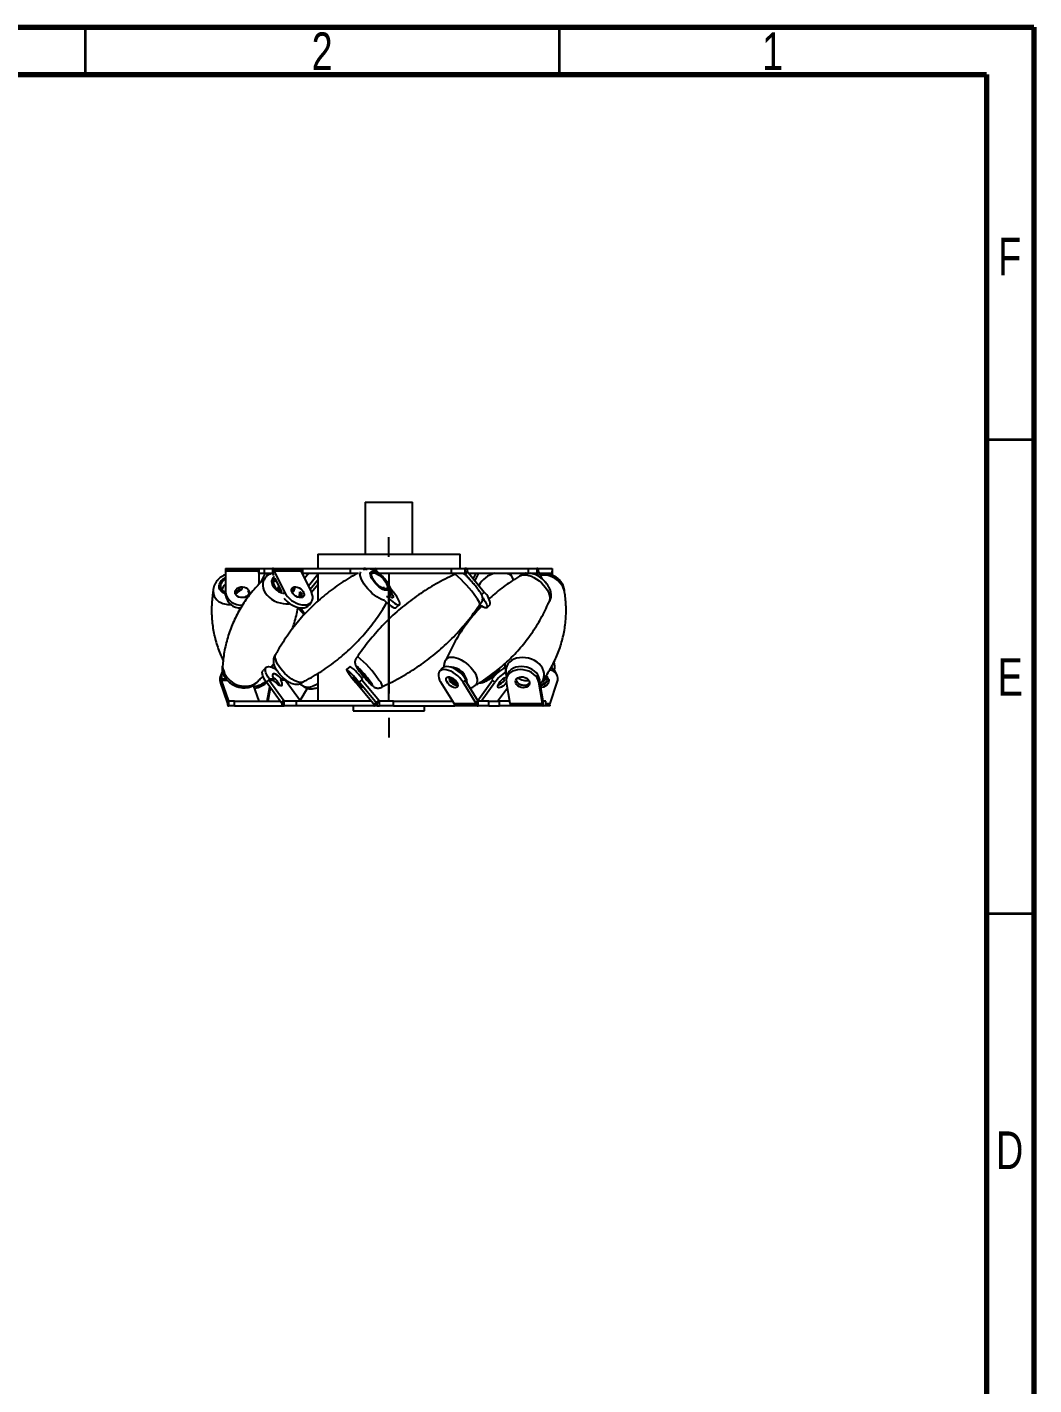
# Model space of a CAD drawing. Header units: millimetres. Extents: x 15 to 415, y 5 to 292.
# Drawn here: x 308.9 to 415, y 148.8 to 292 of the extents above; entities that cross this region are included whole.
import ezdxf

# ---------------------------------------------------------------- set-up
doc = ezdxf.new("R2010")
doc.units = ezdxf.units.MM
doc.linetypes.add('CENTERX2', pattern=[20.32, 12.7, -2.54, 2.54, -2.54])
doc.styles.add('SLDTEXTSTYLE0', font='TXT', dxfattribs={"width": 0.75})

msp = doc.modelspace()

# ---------------------------------------------------------------- linework, layer by layer
at = {"color": 7, "linetype": 'Continuous', "lineweight": 70}
for p, q in [((15, 292), (415, 292)), ((415, 292), (415, 5)), ((20, 287), (410, 287)), ((410, 287), (410, 10))]:
    msp.add_line(p, q, dxfattribs=at)
at = {"color": 7, "linetype": 'Continuous', "lineweight": 35}
for p, q in [((315, 287), (315, 292)), ((365, 287), (365, 292)), ((410, 248.5), (415, 248.5)), ((410, 198.5), (415, 198.5))]:
    msp.add_line(p, q, dxfattribs=at)
at = {"color": 7, "linetype": 'Continuous', "lineweight": 25}
for p, q in [((344.4966, 241.9017), (344.4966, 236.4017)), ((344.4966, 241.9017), (349.4966, 241.9017)), ((349.4966, 236.4017), (349.4966, 241.9017)), ((339.4966, 236.4017), (339.4966, 234.9017)), ((339.4966, 236.4017), (354.4966, 236.4017)), ((354.4966, 234.9017), (354.4966, 236.4017)), ((329.7774, 234.9017), (333.2774, 234.9017)), ((333.2774, 234.9017), (333.2778, 234.9017)), ((333.2778, 234.9017), (333.2778, 234.4017)), ((333.2778, 234.9017), (333.2815, 234.9017)), ((333.2815, 234.9017), (333.2815, 234.4017)), ((333.2815, 234.9017), (333.8431, 234.9017)), ((333.8431, 234.9017), (333.8431, 234.4017)), ((333.8431, 234.9017), (334.7217, 234.9017)), ((334.7217, 234.9017), (334.7217, 234.4017)), ((334.8096, 234.9017), (334.7217, 234.9017)), ((334.8096, 234.9017), (337.6463, 234.9017)), ((337.6463, 234.9017), (337.8955, 234.9017)), ((337.8955, 234.9017), (337.8955, 234.4017)), ((337.8955, 234.9017), (342.9288, 234.9017)), ((342.9288, 234.9017), (342.9288, 234.4017)), ((342.9288, 234.9017), (344.3543, 234.9017)), ((344.3543, 234.9017), (344.3543, 234.7196)), ((344.4968, 234.9017), (344.3543, 234.9017)), ((344.4968, 234.9017), (345.5867, 234.9017)), ((345.5867, 234.9017), (353.5684, 234.9017)), ((353.5684, 234.9017), (353.5684, 234.4017)), ((353.5684, 234.9017), (354.9961, 234.9017)), ((354.9961, 234.9017), (354.9961, 234.4017)), ((355.1389, 234.9017), (354.9961, 234.9017)), ((355.1389, 234.9017), (361.6977, 234.9017)), ((361.6977, 234.9017), (361.6977, 234.4017)), ((361.6977, 234.9017), (362.5824, 234.9017)), ((362.5824, 234.9017), (362.5824, 234.4017)), ((362.6708, 234.9017), (362.5824, 234.9017)), ((362.6708, 234.9017), (364.2117, 234.9017)), ((364.2117, 234.9017), (364.2117, 234.4017)), ((364.2117, 234.9017), (364.2154, 234.9017)), ((364.2154, 234.9017), (364.2154, 234.4017)), ((364.2158, 234.9017), (364.2154, 234.9017)), ((329.7771, 234.6385), (329.7724, 232.4024)), ((333.2771, 234.6385), (329.7771, 234.6385)), ((333.2772, 234.8017), (329.7772, 234.8017)), ((329.7772, 234.8017), (329.7772, 234.6385)), ((333.2771, 234.6385), (333.2741, 233.2309)), ((333.2778, 234.4017), (333.2753, 233.2321)), ((333.2778, 234.4017), (333.2771, 234.6385)), ((333.2772, 234.4017), (333.2772, 234.8017)), ((333.2772, 234.4017), (333.2778, 234.4017)), ((333.2778, 234.4017), (333.2815, 234.4017)), ((333.2815, 234.4017), (333.8431, 234.4017)), ((333.9537, 234.4017), (333.4742, 233.4328)), ((333.8431, 234.4017), (334.7217, 234.4017)), ((334.2373, 234.4017), (334.0429, 234.009)), ((334.7217, 234.4017), (334.887, 234.6385)), ((334.8682, 234.4017), (334.7217, 234.4017)), ((334.7217, 234.4017), (334.8377, 234.1657)), ((337.7049, 234.8017), (334.8682, 234.8017)), ((334.8682, 234.8017), (334.8682, 234.4017)), ((337.7237, 234.6385), (334.887, 234.6385)), ((334.887, 234.6385), (335.9861, 232.4024)), ((334.9785, 233.8794), (335.6763, 232.4595)), ((337.7049, 234.6385), (337.7049, 234.8017)), ((337.7237, 234.6385), (338.8227, 232.4024)), ((337.84, 234.4017), (337.8955, 234.4017)), ((337.8955, 234.4017), (342.9288, 234.4017)), ((338.5395, 234.4017), (338.1065, 233.8596)), ((339.4966, 234.2563), (338.5154, 233.0277)), ((339.4966, 233.6833), (338.6897, 232.673)), ((339.4966, 234.4017), (339.4966, 231.4551)), ((342.9288, 234.4017), (343.7809, 234.4017)), ((344.5918, 234.8017), (344.5918, 234.7301)), ((345.4106, 233.65), (345.6343, 233.3694)), ((345.7122, 234.6385), (345.5597, 234.6385)), ((345.6817, 234.6385), (345.6817, 234.8017)), ((345.7122, 234.6385), (345.8618, 234.4508)), ((345.9336, 234.4017), (353.5684, 234.4017)), ((353.5684, 234.4017), (354.9961, 234.4017)), ((353.9228, 234.4017), (353.9996, 234.3056)), ((354.9961, 234.4017), (355.2646, 234.6385)), ((355.234, 234.4017), (354.9961, 234.4017)), ((354.9961, 234.4017), (355.46, 233.8208)), ((355.234, 234.8017), (355.234, 234.4017)), ((355.234, 234.6385), (355.2646, 234.6385)), ((355.2646, 234.6385), (357.0505, 232.4024)), ((355.4537, 234.4017), (361.6977, 234.4017)), ((356.1532, 234.4017), (355.8867, 233.8596)), ((356.4348, 234.4017), (356.061, 233.6413)), ((359.7559, 234.4017), (360.1184, 233.6694)), ((361.6977, 234.4017), (362.5824, 234.4017)), ((362.5824, 234.4017), (362.7488, 234.6385)), ((362.7298, 234.4017), (362.5824, 234.4017)), ((362.5824, 234.4017), (362.7373, 234.0886)), ((362.7298, 234.8017), (362.7298, 234.4017)), ((362.7298, 234.6385), (362.7488, 234.6385)), ((362.7488, 234.6385), (363.1743, 233.7787)), ((362.8659, 234.4017), (364.2117, 234.4017)), ((364.2117, 234.4017), (364.2154, 234.4017)), ((364.2154, 234.4017), (364.2161, 234.6385)), ((364.2161, 234.4017), (364.2154, 234.4017)), ((364.2154, 234.4017), (364.2159, 234.1829)), ((364.2161, 234.8017), (364.2161, 234.4017)), ((364.2161, 234.6385), (364.2161, 234.6385)), ((364.2161, 234.6385), (364.2171, 234.1824)), ((329.7724, 232.4024), (329.7731, 232.1657)), ((329.7734, 232.081), (329.7731, 232.1657)), ((335.6501, 232.4694), (335.6734, 232.4656)), ((336.7371, 232.6922), (336.8443, 232.7293)), ((337.5473, 231.8505), (337.5683, 232.0755)), ((337.6883, 232.3902), (337.665, 232.3682)), ((337.7879, 232.081), (337.847, 232.1657)), ((347.1511, 232.8339), (347.4952, 232.4024)), ((356.7374, 232.2214), (356.782, 232.1657)), ((356.782, 232.1657), (356.7582, 232.1657)), ((356.7698, 232.155), (356.782, 232.1657)), ((357.0505, 232.4024), (356.782, 232.1657)), ((338.615, 231.0793), (338.8393, 231.4007)), ((347.7446, 230.7692), (348.1086, 231.0906)), ((356.5008, 230.9768), (356.5525, 230.6962)), ((357.3066, 230.7683), (357.6711, 231.0897)), ((355.9354, 230.0018), (355.8582, 230.0866)), ((354.4966, 228.0623), (354.4966, 228.4286)), ((334.5743, 224.5125), (334.8552, 224.8682)), ((364.4393, 224.905), (364.4245, 225.0841)), ((329.4186, 223.9892), (329.2619, 223.6678)), ((334.0628, 224.4801), (333.7306, 224.1587)), ((334.7096, 224.4483), (334.7416, 224.7243)), ((334.8137, 224.8156), (334.8895, 224.7494)), ((339.4966, 223.8207), (339.4966, 220.9017)), ((342.9144, 224.5598), (342.5335, 224.2384)), ((352.6233, 224.3812), (352.3393, 224.0598)), ((354.3138, 224.1109), (354.3083, 224.1451)), ((354.3304, 224.06), (354.3138, 224.1109)), ((359.4764, 223.6386), (359.3977, 223.3173)), ((364.7313, 223.6678), (364.5746, 223.9892)), ((329.2381, 222.901), (329.3535, 223.1378)), ((330.0055, 220.665), (329.2381, 222.901)), ((329.3948, 223.2224), (329.3535, 223.1378)), ((330.1209, 220.9017), (329.3535, 223.1378)), ((329.3535, 223.1378), (329.924, 223.1378)), ((329.8548, 223.2224), (329.3948, 223.2224)), ((333.3148, 220.9017), (332.7338, 222.5946)), ((334.0762, 222.901), (334.3209, 223.1378)), ((335.7034, 220.665), (334.0762, 222.901)), ((334.1649, 220.9017), (334.4266, 222.4195)), ((334.2637, 220.9017), (334.5065, 222.3097)), ((334.4084, 223.2224), (334.3209, 223.1378)), ((335.9481, 220.9017), (334.3209, 223.1378)), ((334.3209, 223.1378), (334.8187, 223.1378)), ((334.9062, 223.2224), (334.4084, 223.2224)), ((334.9062, 223.2224), (334.8187, 223.1378)), ((335.653, 223.2224), (335.5655, 223.1378)), ((336.0633, 223.1378), (335.5655, 223.1378)), ((336.0321, 223.2224), (335.653, 223.2224)), ((336.098, 223.1713), (336.0633, 223.1378)), ((337.6906, 220.9017), (336.0633, 223.1378)), ((337.6245, 220.9925), (338.4179, 222.2677)), ((345.3404, 220.665), (343.475, 222.901)), ((343.8495, 222.901), (344.13, 223.1378)), ((345.715, 220.665), (343.8495, 222.901)), ((344.2303, 223.2224), (344.13, 223.1378)), ((345.9955, 220.9017), (344.13, 223.1378)), ((353.8676, 220.665), (352.4764, 222.901)), ((353.4314, 223.2224), (353.3566, 223.1378)), ((354.8248, 222.901), (355.034, 223.1378)), ((356.216, 220.665), (354.8248, 222.901)), ((355.1088, 223.2224), (355.034, 223.1378)), ((356.4252, 220.9017), (355.034, 223.1378)), ((355.1039, 223.1338), (355.0371, 223.1412)), ((356.3687, 220.9925), (357.9299, 223.1378)), ((356.7196, 220.9017), (358.1746, 222.901)), ((357.8424, 223.2224), (357.9299, 223.1378)), ((358.1746, 222.901), (357.9299, 223.1378)), ((358.4621, 220.9017), (359.4867, 222.3097)), ((359.187, 223.3793), (359.087, 223.2224)), ((359.087, 223.2224), (359.1745, 223.1378)), ((359.7703, 220.665), (359.3848, 222.901)), ((360.4421, 223.2224), (360.4214, 223.1378)), ((362.8101, 222.901), (362.8681, 223.1378)), ((363.1956, 220.665), (362.8101, 222.901)), ((362.8888, 223.2224), (362.8681, 223.1378)), ((363.2536, 220.9017), (362.8681, 223.1378)), ((363.6859, 223.2224), (363.7272, 223.1378)), ((363.9877, 220.665), (364.7551, 222.901)), ((330.1209, 220.9017), (330.0055, 220.665)), ((330.0186, 220.665), (330.0055, 220.665)), ((330.0186, 220.9017), (330.1209, 220.9017)), ((330.0186, 220.5017), (330.0186, 220.9017)), ((330.1209, 220.4017), (330.1209, 220.9017)), ((330.7344, 220.9017), (330.1209, 220.9017)), ((330.7344, 220.4017), (330.7344, 220.9017)), ((330.7344, 220.9017), (335.5311, 220.9017)), ((335.9481, 220.9017), (335.7034, 220.665)), ((335.7313, 220.665), (335.7034, 220.665)), ((335.7313, 220.9017), (335.9481, 220.9017)), ((335.7313, 220.5017), (335.7313, 220.9017)), ((335.9481, 220.4017), (335.9481, 220.9017)), ((337.249, 220.9017), (335.9481, 220.9017)), ((337.249, 220.4017), (337.249, 220.9017)), ((345.1429, 220.9017), (337.249, 220.9017)), ((345.3404, 220.665), (345.715, 220.665)), ((345.3724, 220.665), (345.3724, 220.5017)), ((345.9955, 220.9017), (345.715, 220.665)), ((345.7469, 220.5017), (345.7469, 220.9017)), ((345.7469, 220.9017), (345.9955, 220.9017)), ((345.9955, 220.4017), (345.9955, 220.9017)), ((347.4869, 220.9017), (345.9955, 220.9017)), ((347.4869, 220.4017), (347.4869, 220.9017)), ((347.4869, 220.9017), (353.7203, 220.9017)), ((353.8676, 220.665), (356.216, 220.665)), ((353.8914, 220.665), (353.8914, 220.5017)), ((356.4252, 220.9017), (356.216, 220.665)), ((356.2399, 220.9017), (356.4252, 220.9017)), ((356.2399, 220.5017), (356.2399, 220.9017)), ((356.4252, 220.4017), (356.4252, 220.9017)), ((357.5375, 220.9017), (356.4252, 220.9017)), ((357.5375, 220.4017), (357.5375, 220.9017)), ((357.5375, 220.9017), (358.6685, 220.9017)), ((358.6685, 220.4017), (358.6685, 220.9017)), ((359.7295, 220.9017), (358.6685, 220.9017)), ((359.7703, 220.665), (363.1956, 220.665)), ((359.7769, 220.665), (359.7769, 220.5017)), ((363.2536, 220.9017), (363.1956, 220.665)), ((363.2022, 220.9017), (363.2536, 220.9017)), ((363.2022, 220.5017), (363.2022, 220.9017)), ((363.2536, 220.4017), (363.2536, 220.9017)), ((363.5618, 220.9017), (363.2536, 220.9017)), ((363.5618, 220.4017), (363.5618, 220.9017)), ((363.5618, 220.665), (363.9877, 220.665)), ((363.9746, 220.5017), (363.9746, 220.665)), ((330.0595, 220.4017), (330.1209, 220.4017)), ((330.7344, 220.4017), (330.1209, 220.4017)), ((330.7344, 220.4017), (335.818, 220.4017)), ((335.818, 220.4017), (335.9481, 220.4017)), ((337.249, 220.4017), (335.9481, 220.4017)), ((345.4718, 220.4017), (337.249, 220.4017)), ((343.2466, 220.4017), (343.2466, 219.9017)), ((343.2466, 219.9017), (350.7466, 219.9017)), ((345.3724, 220.5017), (345.7469, 220.5017)), ((345.8463, 220.4017), (345.4718, 220.4017)), ((345.8463, 220.4017), (345.9955, 220.4017)), ((347.4869, 220.4017), (345.9955, 220.4017)), ((347.4869, 220.4017), (353.9656, 220.4017)), ((350.7466, 219.9017), (350.7466, 220.4017)), ((353.8914, 220.5017), (356.2399, 220.5017)), ((356.314, 220.4017), (353.9656, 220.4017)), ((356.314, 220.4017), (356.4252, 220.4017)), ((357.5375, 220.4017), (356.4252, 220.4017)), ((357.5375, 220.4017), (358.6685, 220.4017)), ((359.7975, 220.4017), (358.6685, 220.4017)), ((359.7769, 220.5017), (363.2022, 220.5017)), ((363.2228, 220.4017), (359.7975, 220.4017)), ((363.2228, 220.4017), (363.2536, 220.4017)), ((363.5618, 220.4017), (363.2536, 220.4017)), ((363.9337, 220.4017), (363.5618, 220.4017))]:
    msp.add_line(p, q, dxfattribs=at)
at = {"color": 7, "linetype": 'CENTERX2'}
for p, q in [((346.9966, 220.9017), (346.9966, 238.2251)), ((346.9966, 234.4017), (346.9966, 217.0783))]:
    msp.add_line(p, q, dxfattribs=at)
at = {"color": 8, "linetype": 'Continuous', "lineweight": 25}
for p, q in [((344.6724, 234.8017), (344.5918, 234.8017)), ((345.6817, 234.8017), (345.1858, 234.8017)), ((335.9861, 232.4024), (335.8358, 232.1872)), ((363.5618, 220.5017), (363.9746, 220.5017))]:
    msp.add_line(p, q, dxfattribs=at)
at = {"color": 7, "linetype": 'Continuous', "lineweight": 25, "flags": 128}
for points in [[(334.8682, 234.8017), (334.8671, 234.8212), (334.8637, 234.84), (334.8583, 234.8573), (334.851, 234.8724), (334.8421, 234.8849), (334.832, 234.8941), (334.821, 234.8998), (334.8096, 234.9017)], [(337.6463, 234.9017), (337.6577, 234.8998), (337.6687, 234.8941), (337.6788, 234.8849), (337.6877, 234.8724), (337.695, 234.8573), (337.7004, 234.84), (337.7037, 234.8212), (337.7049, 234.8017)], [(362.7298, 234.8017), (362.7287, 234.8212), (362.7253, 234.84), (362.7199, 234.8573), (362.7125, 234.8724), (362.7036, 234.8849), (362.6934, 234.8941), (362.6823, 234.8998), (362.6708, 234.9017)], [(329.5856, 232.4793), (329.4383, 232.61), (329.3354, 232.7662), (329.2815, 232.9406), (329.2791, 233.125), (329.3285, 233.3108), (329.4273, 233.4894), (329.5708, 233.6524), (329.7524, 233.7922), (329.7754, 233.8064)], [(333.7879, 233.6471), (333.7505, 233.5597), (333.6941, 233.3329), (333.688, 233.091), (333.7324, 232.8402), (333.826, 232.587), (333.9665, 232.338), (334.1502, 232.0997), (334.3723, 231.8781), (334.6272, 231.6791), (334.9081, 231.5078), (335.2079, 231.3686), (335.5188, 231.2652), (335.8326, 231.2002), (336.1414, 231.1752), (336.437, 231.1911), (336.5354, 231.2061)], [(334.9863, 233.8933), (334.9055, 233.8021), (334.8293, 233.65), (334.8018, 233.4784), (334.8242, 233.2952), (334.8956, 233.1089), (335.0125, 232.9284), (335.1695, 232.7619), (335.3593, 232.6174), (335.5729, 232.5016), (335.7125, 232.4468)], [(335.121, 233.5893), (334.9525, 233.5381), (334.802, 233.453)], [(346.5456, 231.5524), (346.419, 231.578), (346.209, 231.6496), (345.9808, 231.7593), (345.7404, 231.9042), (345.494, 232.0805), (345.2479, 232.2837), (345.0085, 232.5085), (344.7821, 232.7491), (344.5744, 232.9993), (344.3909, 233.2525), (344.2364, 233.5023), (344.1147, 233.7421), (344.0292, 233.9657), (343.9819, 234.1674), (343.9742, 234.342), (344.0061, 234.4848), (344.035, 234.5404)], [(346.9801, 232.8764), (346.9663, 232.7526), (346.9132, 232.6635), (346.823, 232.6128), (346.6993, 232.6025), (346.5472, 232.6331), (346.3729, 232.7032), (346.1836, 232.8101), (345.9871, 232.9493), (345.7913, 233.1152), (345.6043, 233.3009), (345.4337, 233.4989), (345.2866, 233.7011), (345.1689, 233.8991), (345.0855, 234.0849), (345.0397, 234.2508), (345.0335, 234.3901), (345.0671, 234.4971), (345.1392, 234.5674), (345.2467, 234.598), (345.3853, 234.5879), (345.5493, 234.5372), (345.7321, 234.4483), (345.926, 234.3246), (346.1232, 234.1712), (346.3155, 233.9945), (346.4953, 233.8017), (346.6549, 233.6006), (346.788, 233.3995), (346.8891, 233.2066), (346.954, 233.0298), (346.9801, 232.8764)], [(346.8463, 232.9758), (346.8323, 232.8628), (346.7797, 232.7842), (346.6909, 232.7437), (346.5701, 232.7434), (346.4228, 232.783), (346.2561, 232.8609), (346.0777, 232.9734), (345.896, 233.1152), (345.7193, 233.2797), (345.5561, 233.4591), (345.4139, 233.6452), (345.2994, 233.8292), (345.2179, 234.0024), (345.1732, 234.1569), (345.1675, 234.2853), (345.201, 234.3817), (345.2721, 234.4416), (345.3776, 234.4621), (345.5124, 234.4423), (345.6703, 234.3832), (345.8439, 234.2874), (346.025, 234.1595), (346.2053, 234.0055), (346.3762, 233.8325), (346.5298, 233.6487), (346.659, 233.4626), (346.7575, 233.2829), (346.821, 233.1181), (346.8463, 232.9758)], [(360.8839, 234.145), (360.8963, 234.1521), (361.0691, 234.2184), (361.2734, 234.2447), (361.5038, 234.2302), (361.7545, 234.1754), (362.0189, 234.0816), (362.2902, 233.9513), (362.5613, 233.7878), (362.8252, 233.5955), (363.0752, 233.3792), (363.3046, 233.1446), (363.5077, 232.8977), (363.679, 232.645), (363.8143, 232.3929), (363.9099, 232.1481), (363.9634, 231.9168), (363.9734, 231.7051), (363.9397, 231.5184), (363.9192, 231.4634)], [(329.7725, 232.3793), (329.7701, 232.3803), (329.5856, 232.4793)], [(331.573, 231.8292), (331.3692, 231.8398), (331.1768, 231.8921), (331.01, 231.9822), (330.8813, 232.1035), (330.8001, 232.247), (330.7724, 232.402), (330.8004, 232.557), (330.8819, 232.7005), (331.011, 232.822), (331.1779, 232.9123), (331.3704, 232.9648), (331.5742, 232.9756), (331.7742, 232.9439), (331.9554, 232.872), (332.1046, 232.7653), (332.2106, 232.6317), (332.2655, 232.4811), (332.2653, 232.3246), (332.2101, 232.1739), (332.1038, 232.0402), (331.9544, 231.9333), (331.773, 231.8612), (331.573, 231.8292)], [(335.4054, 233.0108), (335.3399, 232.9689), (335.2861, 232.8815), (335.2855, 232.7739), (335.3382, 232.6625), (335.406, 232.5884)], [(335.9861, 232.4024), (336.122, 232.1696), (336.297, 231.9439), (336.5055, 231.7321), (336.7414, 231.5407), (336.9975, 231.3755), (337.2659, 231.2414), (337.5385, 231.1427), (337.807, 231.0822), (338.0633, 231.0618), (338.2996, 231.0822), (338.5087, 231.1427), (338.6842, 231.2414), (338.8208, 231.3755), (338.9145, 231.5407), (338.9622, 231.7321), (338.9626, 231.9439), (338.9156, 232.1696), (338.8227, 232.4024)], [(337.7281, 231.8292), (337.5577, 231.8398), (337.376, 231.8921), (337.1964, 231.9822), (337.0322, 232.1035), (336.8956, 232.247), (336.7968, 232.402), (336.743, 232.557), (336.7382, 232.7005), (336.7829, 232.822), (336.8737, 232.9123), (337.0038, 232.9648), (337.1637, 232.9756), (337.3414, 232.9439), (337.5237, 232.872), (337.6972, 232.7653), (337.849, 232.6317), (337.9679, 232.4811), (338.0449, 232.3246), (338.0744, 232.1739), (338.0543, 232.0402), (337.9859, 231.9333), (337.8744, 231.8612), (337.7281, 231.8292)], [(337.6082, 232.4673), (337.7428, 232.3275), (337.847, 232.1657)], [(337.6943, 232.3837), (337.6451, 232.3246), (337.6116, 232.286)], [(337.7879, 232.081), (337.8428, 231.9191), (337.8501, 231.8523)], [(346.7567, 231.9942), (346.8038, 231.9439), (347.0128, 231.7321), (347.22, 231.5407), (347.4189, 231.3755), (347.6036, 231.2414), (347.7684, 231.1427), (347.9084, 231.0822), (348.0192, 231.0618), (348.0976, 231.0822), (348.1411, 231.1427), (348.1485, 231.2414), (348.1194, 231.3755), (348.0548, 231.5407), (347.9567, 231.7321), (347.828, 231.9439), (347.6726, 232.1696), (347.4952, 232.4024)], [(347.2352, 232.336), (347.2437, 232.3246), (347.3468, 232.1739), (347.4204, 232.0402), (347.4592, 231.9333), (347.4602, 231.8612), (347.4234, 231.8292)], [(335.9592, 231.7621), (336.0726, 231.6225), (336.2812, 231.4107), (336.5171, 231.2193), (336.7731, 231.0541), (337.0415, 230.92), (337.3141, 230.8213), (337.5827, 230.7608), (337.839, 230.7404), (338.0752, 230.7608), (338.2843, 230.8213), (338.4598, 230.92), (338.5965, 231.0541), (338.615, 231.0793)], [(346.5312, 231.5277), (346.6489, 231.4107), (346.856, 231.2193), (347.0549, 231.0541), (347.2396, 230.92), (347.4044, 230.8213), (347.5444, 230.7608), (347.6553, 230.7404), (347.7336, 230.7608), (347.7446, 230.7692)], [(356.5325, 230.7836), (356.4106, 230.7608), (356.3428, 230.7516)], [(356.8933, 231.8072), (357.0198, 231.6225), (357.1494, 231.4107), (357.2486, 231.2193), (357.3144, 231.0541), (357.3449, 230.92), (357.339, 230.8213), (357.2969, 230.7608), (357.22, 230.7404), (357.1105, 230.7608), (356.9719, 230.8213), (356.8082, 230.92), (356.6246, 231.0541), (356.5901, 231.0814)], [(337.8924, 222.9112), (337.7944, 222.8775), (337.6364, 222.8686), (337.45, 222.9004), (337.24, 222.972), (337.0119, 223.0817), (336.7715, 223.2266), (336.525, 223.4029), (336.2789, 223.6061), (336.0396, 223.8309), (335.8131, 224.0715), (335.6055, 224.3216), (335.422, 224.5749), (335.2674, 224.8246), (335.1458, 225.0645), (335.0602, 225.2881), (335.013, 225.4898), (335.0052, 225.6643), (335.0372, 225.8072), (335.0551, 225.8446)], [(353.077, 225.354), (353.0914, 225.3697), (353.2283, 225.4744), (353.4011, 225.5408), (353.6053, 225.567), (353.8358, 225.5526), (354.0865, 225.4977), (354.3509, 225.404), (354.6221, 225.2736), (354.8932, 225.1102), (355.1572, 224.9178), (355.4071, 224.7015), (355.6366, 224.4669), (355.8396, 224.2201), (356.011, 223.9673), (356.1462, 223.7153), (356.2418, 223.4705), (356.2953, 223.2392), (356.3054, 223.0275), (356.2717, 222.8408), (356.1951, 222.684), (356.1554, 222.6334)], [(363.3457, 223.4457), (363.3752, 223.6223), (363.3709, 223.8737), (363.3144, 224.1267), (363.207, 224.3748), (363.0516, 224.6117), (362.8521, 224.831), (362.6137, 225.0272), (362.3427, 225.1952), (362.0459, 225.3306), (361.7312, 225.43), (361.4066, 225.4907), (361.0806, 225.5111), (360.7616, 225.4908), (360.4579, 225.4303), (360.1773, 225.3311), (359.9272, 225.1959), (359.7139, 225.028), (359.543, 224.8319), (359.4189, 224.6126), (359.3549, 224.4213)], [(334.0762, 222.901), (333.92, 223.1338), (333.7951, 223.3595), (333.7051, 223.5713), (333.6529, 223.7627), (333.6401, 223.928), (333.6669, 224.062), (333.7306, 224.1587)], [(334.4084, 223.2224), (334.2522, 223.4552), (334.1273, 223.6809), (334.0373, 223.8927), (333.9851, 224.0841), (333.9723, 224.2494), (333.9991, 224.3834), (334.0649, 224.4821), (334.1676, 224.5426), (334.304, 224.563), (334.4701, 224.5426), (334.6608, 224.4821), (334.8704, 224.3834), (335.0923, 224.2494), (335.1472, 224.212)], [(335.653, 223.2224), (335.5201, 223.3843), (335.3677, 223.533), (335.2081, 223.6566), (335.0544, 223.745), (334.9189, 223.7911), (334.8126, 223.7911), (334.7442, 223.745), (334.7191, 223.6566), (334.7395, 223.533), (334.8036, 223.3843), (334.9062, 223.2224)], [(343.8495, 222.901), (343.6524, 223.1338), (343.4557, 223.3595), (343.2652, 223.5713), (343.0868, 223.7627), (342.9258, 223.928), (342.7873, 224.062), (342.6753, 224.1607), (342.5933, 224.2212), (342.5438, 224.2416), (342.5283, 224.2212), (342.5472, 224.1607), (342.6, 224.062), (342.6851, 223.928), (342.7999, 223.7627), (342.9408, 223.5713), (343.1037, 223.3595), (343.2836, 223.1338), (343.475, 222.901)], [(343.1785, 223.4742), (343.2091, 223.4636), (343.2733, 223.4113), (343.3664, 223.3212), (343.4814, 223.1999), (343.6098, 223.0565), (343.7421, 222.9015), (343.8685, 222.7464), (343.9796, 222.6029), (344.0671, 222.4814), (344.1246, 222.3911), (344.1478, 222.3386), (344.135, 222.3278), (344.0872, 222.3595), (344.0078, 222.4314), (343.9028, 222.5381), (343.7799, 222.6717), (343.6484, 222.8223), (343.5178, 222.9788), (343.398, 223.1295), (343.2977, 223.2633), (343.2245, 223.3701), (343.1838, 223.4422), (343.1785, 223.4742)], [(345.0312, 222.9858), (344.8976, 223.1624), (344.7452, 223.3552), (344.5803, 223.5563), (344.4097, 223.7574), (344.2403, 223.9504), (344.0791, 224.1272), (343.9326, 224.2807), (343.807, 224.4046), (343.7072, 224.4938), (343.6374, 224.5447), (343.6005, 224.5552), (343.598, 224.5248), (343.6299, 224.4547), (343.695, 224.348), (343.7905, 224.2089), (343.9127, 224.0431), (344.0565, 223.8574), (344.2159, 223.6594), (344.3845, 223.4573), (344.5554, 223.2593), (344.7216, 223.0734), (344.8762, 222.9074), (345.0129, 222.768), (345.1262, 222.6609), (345.2114, 222.5905), (345.2651, 222.5596), (345.2849, 222.5697), (345.2701, 222.6201), (345.2214, 222.709), (345.1406, 222.8325), (345.0312, 222.9858)], [(344.95, 223.0643), (344.8261, 223.2278), (344.6842, 223.4066), (344.5308, 223.5926), (344.3732, 223.7769), (344.2187, 223.9509), (344.0745, 224.1065), (343.9475, 224.2364), (343.8434, 224.3346), (343.7673, 224.3965), (343.7226, 224.4191), (343.7114, 224.4014), (343.7343, 224.3442), (343.7902, 224.2503), (343.8765, 224.1239), (343.9891, 223.9711), (344.1228, 223.7989), (344.2713, 223.6154), (344.4278, 223.4292), (344.5847, 223.249), (344.7349, 223.0832), (344.8713, 222.9396), (344.9876, 222.8249), (345.0782, 222.7444), (345.139, 222.7019), (345.1671, 222.6994), (345.1612, 222.7371), (345.1215, 222.8131), (345.05, 222.9239), (344.95, 223.0643)], [(354.8248, 222.901), (354.6622, 223.1338), (354.4688, 223.3595), (354.2505, 223.5713), (354.014, 223.7627), (353.7665, 223.928), (353.5154, 224.062), (353.2685, 224.1607), (353.0331, 224.2212), (352.8166, 224.2416), (352.6253, 224.2212), (352.4653, 224.1607), (352.3412, 224.062), (352.2569, 223.928), (352.215, 223.7627), (352.2167, 223.5713), (352.262, 223.3595), (352.3494, 223.1338), (352.4764, 222.901)], [(355.1088, 223.2224), (354.9462, 223.4552), (354.7528, 223.6809), (354.5345, 223.8927), (354.298, 224.0841), (354.0505, 224.2494), (353.7994, 224.3834), (353.5525, 224.4821), (353.3171, 224.5426), (353.1006, 224.563), (352.9093, 224.5426), (352.7493, 224.4821), (352.6252, 224.3834), (352.6233, 224.3812)], [(353.2593, 223.4742), (353.4026, 223.4636), (353.5643, 223.4113), (353.7324, 223.3212), (353.8944, 223.1999), (354.0384, 223.0565), (354.1536, 222.9015), (354.2315, 222.7464), (354.2663, 222.6029), (354.2555, 222.4814), (354.1998, 222.3911), (354.1033, 222.3386), (353.9733, 222.3278), (353.8194, 222.3595), (353.6529, 222.4314), (353.4863, 222.5381), (353.3319, 222.6717), (353.2011, 222.8223), (353.1036, 222.9788), (353.0467, 223.1295), (353.0346, 223.2633), (353.0682, 223.3701), (353.145, 223.4422), (353.2593, 223.4742)], [(353.4314, 223.2224), (353.3511, 223.3843), (353.3256, 223.4744)], [(354.8043, 223.7068), (354.7882, 223.7067), (354.7171, 223.7182)], [(358.0973, 223.8226), (358.258, 224.0035), (358.3401, 224.1095)], [(359.3912, 222.8637), (359.2929, 222.7464), (359.148, 222.6029), (358.9955, 222.4814), (358.8468, 222.3911), (358.7128, 222.3386), (358.6035, 222.3278), (358.527, 222.3595), (358.4889, 222.4314), (358.4922, 222.5381), (358.5366, 222.6717), (358.6187, 222.8223), (358.7325, 222.9788), (358.8695, 223.1295), (359.0196, 223.2633), (359.1716, 223.3701), (359.3143, 223.4422), (359.4371, 223.4742), (359.4371, 223.4742)], [(362.8101, 222.901), (362.7439, 223.1338), (362.6278, 223.3595), (362.4651, 223.5713), (362.2608, 223.7627), (362.0213, 223.928), (361.7536, 224.062), (361.466, 224.1607), (361.1672, 224.2212), (360.8663, 224.2416), (360.5724, 224.2212), (360.2945, 224.1607), (360.0409, 224.062), (359.8195, 223.928), (359.6369, 223.7627), (359.4987, 223.5713), (359.409, 223.3595), (359.3707, 223.1338), (359.3848, 222.901)], [(362.8888, 223.2224), (362.8226, 223.4552), (362.7065, 223.6809), (362.5438, 223.8927), (362.3395, 224.0841), (362.1, 224.2494), (361.8323, 224.3834), (361.5447, 224.4821), (361.2459, 224.5426), (360.945, 224.563), (360.6511, 224.5426), (360.3732, 224.4821), (360.1196, 224.3834), (359.8982, 224.2494), (359.7156, 224.0841), (359.5774, 223.8927), (359.4877, 223.6809), (359.4764, 223.6386)], [(360.948, 223.4742), (361.1492, 223.4636), (361.3466, 223.4113), (361.5256, 223.3212), (361.6727, 223.1999), (361.7773, 223.0565), (361.8314, 222.9015), (361.831, 222.7464), (361.7763, 222.6029), (361.6712, 222.4814), (361.5235, 222.3911), (361.3443, 222.3386), (361.1467, 222.3278), (360.9455, 222.3595), (360.7556, 222.4314), (360.591, 222.5381), (360.464, 222.6717), (360.3839, 222.8223), (360.3568, 222.9788), (360.3846, 223.1295), (360.4653, 223.2633), (360.5928, 223.3701), (360.7578, 223.4422), (360.948, 223.4742)], [(363.4663, 223.4676), (363.49, 223.4636), (363.6477, 223.4113), (363.7692, 223.3212), (363.8453, 223.1999), (363.8704, 223.0565), (363.8428, 222.9015), (363.7643, 222.7464), (363.6409, 222.6029), (363.4817, 222.4814), (363.2985, 222.3911), (363.1049, 222.3386), (363.0077, 222.3278)], [(334.8187, 223.1378), (334.9517, 222.9759), (335.104, 222.8271), (335.2636, 222.7036), (335.4173, 222.6151), (335.5528, 222.5691), (335.6591, 222.5691), (335.7275, 222.6151), (335.7526, 222.7036), (335.7323, 222.8271), (335.6682, 222.9759), (335.5655, 223.1378)], [(339.4966, 222.7346), (339.2523, 222.606), (338.9841, 222.4963)], [(355.0883, 223.1992), (355.1125, 223.0776), (355.1162, 223.0057)], [(361.8376, 222.8452), (361.8264, 222.8271), (361.7109, 222.7036), (361.5504, 222.6151), (361.3579, 222.5691), (361.149, 222.5691), (360.9406, 222.6151), (360.7496, 222.7036), (360.5915, 222.8271), (360.479, 222.9759), (360.4214, 223.1378)], [(330.0186, 220.5017), (330.0194, 220.4822), (330.0218, 220.4634), (330.0255, 220.4462), (330.0306, 220.431), (330.0368, 220.4186), (330.0439, 220.4093), (330.0516, 220.4036), (330.0595, 220.4017)], [(363.9746, 220.5017), (363.9738, 220.4822), (363.9715, 220.4634), (363.9677, 220.4462), (363.9626, 220.431), (363.9564, 220.4186), (363.9493, 220.4093), (363.9417, 220.4036), (363.9337, 220.4017)]]:
    msp.add_lwpolyline(points, dxfattribs=at)
at = {"color": 8, "linetype": 'Continuous', "lineweight": 25, "flags": 128}
for points in [[(329.4583, 232.3717), (329.2972, 232.5124), (329.1805, 232.6794), (329.1132, 232.866), (329.098, 233.0644), (329.1354, 233.2665), (329.224, 233.4641), (329.3601, 233.6491), (329.5381, 233.8138), (329.7508, 233.9516), (329.7757, 233.9647)], [(334.9078, 234.0499), (334.7712, 233.9188), (334.6787, 233.7589), (334.635, 233.5774), (334.6419, 233.3817), (334.699, 233.1798), (334.8041, 232.98), (334.9528, 232.7905), (335.1391, 232.619), (335.3553, 232.4725), (335.5926, 232.357), (335.791, 232.2903)], [(329.773, 232.2208), (329.6573, 232.263), (329.4583, 232.3717)]]:
    msp.add_lwpolyline(points, dxfattribs=at)
at = {"color": 7, "linetype": 'Continuous', "lineweight": 25}
for centre, radius, start, end in [((339.8138, 234.8267), 10.0366, 179.571844, 180.142716), ((343.3137, 234.8267), 10.0366, 179.571844, 180.142716), ((344.4943, 234.8041), 0.0976, 358.576978, 88.502513), ((345.5841, 234.8041), 0.0976, 358.576978, 88.502513), ((355.1364, 234.8041), 0.0977, 358.620967, 88.551153), ((354.1795, 234.8267), 10.0366, 359.857284, 0.428156), ((346.7798, 225.4718), 11.3783, 33.892609, 50.796587), ((358.7833, 231.8548), 2.6259, 104.089401, 151.285038), ((359.01, 233.1497), 1.3171, 48.775061, 71.910942), ((363.2967, 231.8939), 2.3069, 18.453999, 97.980133), ((329.7447, 232.5077), 1.2784, 194.114247, 236.740621), ((330.3289, 232.4743), 0.9477, 125.830672, 168.775711), ((331.3699, 232.6674), 1.6193, 189.418101, 277.737662), ((331.3242, 232.3105), 1.5677, 188.418168, 272.398056), ((330.3472, 233.5605), 1.2394, 292.267087, 323.261065), ((331.4384, 232.0063), 0.7189, 106.233981, 143.620073), ((331.7504, 232.1382), 0.5275, 16.300683, 46.800814), ((336.3744, 232.9846), 0.5635, 310.812015, 351.299768), ((332.2823, 236.9834), 7.3389, 315.582789, 319.183261), ((321.0702, 247.6034), 23.3725, 319.426276, 322.034107), ((346.6997, 232.9037), 0.26, 169.140377, 212.608817), ((355.9861, 231.0961), 1.685, 359.781366, 50.826174), ((330.1999, 233.2293), 2.1315, 237.146472, 273.402511), ((347.4848, 232.2989), 0.4737, 225.570542, 262.558772), ((355.0092, 230.6434), 1.6895, 17.457919, 43.989841), ((336.6956, 216.9584), 11.1224, 33.759301, 51.058587), ((330.1579, 223.2562), 0.986, 155.324893, 201.111104), ((330.3058, 223.5763), 0.9773, 151.747873, 201.226478), ((331.8392, 224.8827), 2.4007, 187.153603, 285.533183), ((339.6579, 220.0394), 5.5712, 34.842815, 54.231025), ((355.1851, 224.6375), 2.0813, 215.029151, 242.03959), ((353.3015, 222.5059), 1.9246, 24.948754, 72.119987), ((356.8155, 224.8697), 1.6551, 283.252132, 320.753675), ((361.0617, 220.9387), 3.947, 116.942128, 144.648639), ((361.5781, 220.4474), 4.1957, 122.494627, 144.211616), ((362.461, 224.3779), 1.4601, 301.918423, 320.034835), ((363.2996, 223.3749), 0.4153, 338.466098, 25.097905), ((363.8478, 223.2454), 0.9705, 339.21514, 84.045707), ((363.716, 223.55), 0.9644, 27.086696, 67.33682), ((332.1376, 223.8456), 1.3216, 285.109904, 311.265915), ((332.3779, 225.0386), 2.6131, 278.876037, 308.616324), ((333.9808, 221.9786), 1.6258, 21.947736, 59.490597), ((338.4877, 223.556), 1.1702, 245.503196, 295.103452), ((344.8179, 222.0277), 1.5812, 16.229083, 44.661207), ((354.3258, 223.6712), 1.1064, 208.826884, 266.997409), ((357.9182, 223.9813), 1.5133, 292.790676, 326.119256), ((361.3796, 224.0531), 1.4594, 237.616748, 274.864161), ((361.4907, 224.5073), 1.4319, 231.969426, 280.785539), ((362.8531, 223.5184), 0.9534, 276.780272, 336.466816), ((335.8252, 220.4955), 0.0941, 176.223564, 265.644554), ((345.4721, 220.5014), 0.0997, 179.835518, 269.834568), ((345.8466, 220.5014), 0.0997, 179.835518, 269.834568), ((353.9808, 220.4905), 0.09, 172.818506, 260.293572), ((356.3292, 220.4905), 0.09, 172.818506, 260.293572), ((359.914, 220.4778), 0.1392, 170.091812, 213.130621), ((363.3393, 220.4778), 0.1392, 170.091812, 213.130621)]:
    msp.add_arc(centre, radius, start, end, dxfattribs=at)
at = {"color": 8, "linetype": 'Continuous', "lineweight": 25}
for centre, radius, start, end in [((330.3408, 233.6111), 1.4257, 288.602292, 328.510206), ((336.4452, 232.9495), 0.6634, 302.591672, 359.265525), ((355.3197, 224.7898), 2.3775, 213.625406, 243.443335), ((353.4759, 222.7335), 1.7715, 2.0403, 89.927763), ((356.7779, 224.8554), 1.7435, 277.163927, 321.727306), ((355.9544, 225.9161), 3.0641, 315.682879, 327.380462), ((362.4069, 224.4826), 1.7045, 295.779819, 320.058019)]:
    msp.add_arc(centre, radius, start, end, dxfattribs=at)
at = {"color": 7, "linetype": 'Continuous', "lineweight": 25}
for points, knots in [([(347.1514, 231.964), (347.171, 232.016), (347.2138, 232.1296), (347.2323, 232.2872), (347.233, 232.4442), (347.2141, 232.6134), (347.1615, 232.8235), (347.0661, 233.0638), (346.9325, 233.313), (346.7677, 233.5603), (346.5814, 233.7959), (346.3779, 234.0174), (346.1605, 234.2224), (345.9317, 234.4082), (345.6925, 234.5716), (345.4406, 234.7102), (345.1918, 234.8062), (344.9849, 234.8582), (344.8652, 234.8609), (344.8255, 234.8618)], [0, 0, 0, 0, 0.0414715, 0.09058794, 0.12090328, 0.16400336, 0.22465013, 0.29160562, 0.36235459, 0.43104066, 0.49766549, 0.56321553, 0.62859994, 0.69450668, 0.76182513, 0.83191567, 0.90674498, 0.96902117, 1, 1, 1, 1]), ([(329.7763, 234.2504), (329.7705, 234.2486), (329.6641, 234.214), (329.4711, 234.1114), (329.2066, 233.9424), (328.9735, 233.7361), (328.7766, 233.5021), (328.6232, 233.245), (328.5178, 232.9727), (328.4651, 232.6942), (328.4587, 232.4333), (328.4926, 232.2718), (328.5076, 232.1999)], [0, 0, 0, 0, 0.00653969, 0.12108519, 0.23625612, 0.35190809, 0.46754873, 0.58234726, 0.69533803, 0.80581064, 0.91359418, 1, 1, 1, 1]), ([(333.9439, 233.8867), (333.8639, 233.8135), (333.5978, 233.57), (333.1602, 233.1253), (332.6424, 232.5424), (332.1531, 231.9228), (331.6957, 231.2704), (331.2742, 230.588), (330.8915, 229.8793), (330.5503, 229.1481), (330.2527, 228.3987), (330.0001, 227.6354), (329.7931, 226.863), (329.6331, 226.0867), (329.5177, 225.3236), (329.477, 224.8256), (329.4571, 224.5829)], [0, 0, 0, 0, 0.031970386, 0.106313376, 0.180616893, 0.254987359, 0.329414413, 0.403901015, 0.478460037, 0.553110921, 0.62787385, 0.702765351, 0.777803678, 0.852999772, 0.928353605, 1, 1, 1, 1]), ([(334.6828, 234.4017), (334.6078, 234.3745), (334.4519, 234.3178), (334.232, 234.1838), (334.0313, 234.0092), (333.8794, 233.8248), (333.8167, 233.6942), (333.7925, 233.6438)], [0, 0, 0, 0, 0.19589936, 0.40736941, 0.63700214, 0.85988114, 1, 1, 1, 1]), ([(343.687, 234.4017), (343.6799, 234.3979), (343.3728, 234.2364), (342.781, 233.8917), (341.9249, 233.3518), (341.1011, 232.7738), (340.3086, 232.1615), (339.5483, 231.5143), (338.8206, 230.8328), (338.1259, 230.1176), (337.4648, 229.3692), (336.8379, 228.5883), (336.2453, 227.7755), (335.6976, 226.9458), (335.3078, 226.2967), (335.103, 225.9302), (335.0548, 225.844)], [0, 0, 0, 0, 0.00198874, 0.08509196, 0.16729489, 0.24880701, 0.3298014, 0.41045621, 0.49095307, 0.57147568, 0.65216796, 0.73319212, 0.81472954, 0.89695812, 0.97575451, 1, 1, 1, 1]), ([(353.9718, 234.289), (353.7933, 234.2064), (353.2797, 233.9687), (352.4506, 233.5458), (351.497, 233.009), (350.5783, 232.437), (349.6929, 231.8304), (348.84, 231.1888), (348.0186, 230.5117), (347.2281, 229.7988), (346.468, 229.0498), (345.738, 228.264), (345.0374, 227.4409), (344.3771, 226.5934), (343.9339, 225.9741), (343.7102, 225.6454), (343.6837, 225.6063)], [0, 0, 0, 0, 0.043278492, 0.124552575, 0.204702259, 0.283958796, 0.362550773, 0.440706097, 0.518652118, 0.596615768, 0.674767618, 0.753313802, 0.832479592, 0.912489753, 0.989615475, 1, 1, 1, 1]), ([(354.1654, 234.4017), (354.141, 234.3929), (354.069, 234.367), (354.0097, 234.3176), (353.9704, 234.2849)], [0, 0, 0, 0, 0.338856967, 1, 1, 1, 1]), ([(356.6177, 231.1497), (356.6596, 231.1889), (356.7434, 231.2672), (356.8257, 231.4137), (356.8748, 231.5624), (356.8919, 231.7044), (356.8849, 231.8337), (356.8611, 231.9474), (356.8272, 232.0456), (356.785, 232.1378), (356.7211, 232.2531), (356.6314, 232.3916), (356.5404, 232.5197), (356.4717, 232.6132), (356.3991, 232.7105), (356.2758, 232.8699), (356.1158, 233.069), (355.9487, 233.2702), (355.7792, 233.4679), (355.6117, 233.6569), (355.4508, 233.8321), (355.2995, 233.9895), (355.1572, 234.1286), (355.0413, 234.2324), (354.9348, 234.3118), (354.8484, 234.368), (354.7854, 234.3936), (354.7652, 234.4017)], [0, 0, 0, 0, 0.03471949, 0.06932168, 0.10090696, 0.13013749, 0.15736647, 0.18303601, 0.20870532, 0.2374259, 0.27528025, 0.34224645, 0.3954053, 0.40168378, 0.4292672, 0.48302518, 0.53579039, 0.58804002, 0.64015086, 0.69235571, 0.74490931, 0.79826843, 0.85341616, 0.9134406, 0.95312152, 0.98503136, 1, 1, 1, 1]), ([(360.8844, 234.1453), (360.7361, 234.0574), (360.3206, 233.8112), (359.6531, 233.3753), (358.8934, 232.8262), (358.1845, 232.2632), (357.7439, 231.8654), (357.5358, 231.6775)], [0, 0, 0, 0, 0.12556711, 0.35198463, 0.57663081, 0.80000701, 1, 1, 1, 1]), ([(359.8683, 234.1747), (359.8532, 234.1922), (359.7831, 234.2738), (359.6885, 234.35), (359.6035, 234.3962), (359.5934, 234.4017)], [0, 0, 0, 0, 0.194171206, 0.904469006, 1, 1, 1, 1]), ([(361.4629, 234.4017), (361.4271, 234.3978), (361.3175, 234.3857), (361.1444, 234.3236), (360.9674, 234.2349), (360.8771, 234.1523), (360.8409, 234.1192)], [0, 0, 0, 0, 0.156164772, 0.478404631, 0.790641856, 1, 1, 1, 1]), ([(363.9092, 231.4285), (363.919, 231.441), (363.9749, 231.5117), (364.0387, 231.6646), (364.0972, 231.8771), (364.1138, 232.1012), (364.0935, 232.334), (364.0341, 232.577), (363.9342, 232.8281), (363.7945, 233.0812), (363.6197, 233.3274), (363.4166, 233.5592), (363.1908, 233.772), (362.9464, 233.9622), (362.6867, 234.127), (362.414, 234.2607), (362.1453, 234.3592), (361.9674, 234.3882), (361.8847, 234.4017)], [0, 0, 0, 0, 0.01211833, 0.06856848, 0.12457817, 0.18167663, 0.24137887, 0.30494269, 0.37262421, 0.44298071, 0.51346916, 0.58327757, 0.6526122, 0.72200813, 0.791975, 0.86316775, 0.93634644, 1, 1, 1, 1]), ([(365.5084, 232.4885), (365.5091, 232.5348), (365.5114, 232.6688), (365.4653, 232.8891), (365.3757, 233.1424), (365.2421, 233.3837), (365.0691, 233.6088), (364.8589, 233.8131), (364.6156, 233.9916), (364.3445, 234.1399), (364.0521, 234.2538), (363.7448, 234.3309), (363.4301, 234.3668), (363.1463, 234.3674), (362.9742, 234.3371), (362.904, 234.3248)], [0, 0, 0, 0, 0.040557998, 0.117362608, 0.194797253, 0.273423564, 0.353550315, 0.43517517, 0.51803141, 0.601744648, 0.686006727, 0.770650325, 0.855691225, 0.941173033, 1, 1, 1, 1]), ([(328.4711, 232.5419), (328.4558, 232.4518), (328.402, 232.134), (328.3391, 231.5708), (328.2973, 230.8501), (328.3, 230.1149), (328.3477, 229.371), (328.4419, 228.6239), (328.583, 227.8794), (328.7703, 227.1427), (329.0042, 226.4204), (329.2518, 225.777), (329.4381, 225.3876), (329.5168, 225.2232)], [0, 0, 0, 0, 0.03866954, 0.1363902, 0.23432612, 0.33263813, 0.43124851, 0.53010101, 0.62915569, 0.72838439, 0.82776466, 0.92727, 1, 1, 1, 1]), ([(337.4801, 231.8471), (337.5124, 231.9232), (337.5778, 232.077), (337.6197, 232.282), (337.6184, 232.4065), (337.618, 232.4461)], [0, 0, 0, 0, 0.40014054, 0.80913041, 1, 1, 1, 1]), ([(363.2322, 223.14), (363.2812, 223.2047), (363.4696, 223.4538), (363.7795, 223.9159), (364.1496, 224.5356), (364.487, 225.1889), (364.7884, 225.8706), (365.05, 226.5767), (365.2689, 227.3022), (365.4429, 228.042), (365.5705, 228.7908), (365.6511, 229.543), (365.6848, 230.293), (365.6728, 231.035), (365.6174, 231.7473), (365.5465, 232.275), (365.4964, 232.559), (365.4845, 232.6268)], [0, 0, 0, 0, 0.025559565, 0.098254321, 0.171109214, 0.244243877, 0.317600503, 0.391137241, 0.464824378, 0.538640973, 0.612570321, 0.68659271, 0.760687831, 0.83482625, 0.908965386, 0.978279937, 1, 1, 1, 1]), ([(336.8243, 228.5564), (336.8963, 228.7654), (337.0558, 229.2286), (337.2433, 229.9564), (337.3664, 230.5003), (337.4078, 230.784), (337.4116, 230.8099)], [0, 0, 0, 0, 0.28120886, 0.62299532, 0.96550039, 1, 1, 1, 1]), ([(338.0466, 230.0159), (337.9581, 230.1229), (337.7524, 230.3717), (337.5284, 230.6043), (337.4008, 230.7369)], [0, 0, 0, 0, 0.42992302, 1, 1, 1, 1]), ([(337.6829, 230.7622), (337.7244, 230.7018), (337.8728, 230.4858), (338.0316, 230.2773), (338.146, 230.1271)], [0, 0, 0, 0, 0.27979725, 1, 1, 1, 1]), ([(337.8923, 222.9112), (338.0555, 222.9961), (338.5191, 223.2374), (339.2658, 223.6658), (340.1213, 224.2073), (340.9452, 224.7849), (341.7377, 225.3973), (342.498, 226.0445), (343.2257, 226.7259), (343.9204, 227.4412), (344.5814, 228.1896), (345.2086, 228.9704), (345.8002, 229.7836), (346.3203, 230.5648), (346.6251, 231.0831), (346.7598, 231.3121)], [0, 0, 0, 0, 0.044895349, 0.127571332, 0.209351651, 0.290444712, 0.371022711, 0.451262867, 0.531345885, 0.611454522, 0.691731959, 0.77233957, 0.853457795, 0.935263639, 1, 1, 1, 1]), ([(346.3327, 222.4675), (346.5112, 222.5501), (347.0248, 222.7878), (347.8539, 223.2107), (348.8075, 223.7475), (349.7262, 224.3195), (350.6116, 224.9261), (351.4645, 225.5677), (352.2859, 226.2448), (353.0764, 226.9577), (353.8365, 227.7067), (354.5665, 228.4925), (355.2671, 229.3156), (355.9274, 230.1631), (356.3706, 230.7824), (356.5943, 231.1111), (356.6208, 231.1502)], [0, 0, 0, 0, 0.04327849, 0.12455258, 0.20470226, 0.2839588, 0.36255077, 0.4407061, 0.51865212, 0.59661577, 0.67476762, 0.7533138, 0.83247959, 0.91248975, 0.98961548, 1, 1, 1, 1]), ([(356.7807, 230.9433), (356.5726, 230.7228), (356.1508, 230.2756), (355.5588, 229.5616), (354.9955, 228.814), (354.4708, 228.0377), (353.9843, 227.2355), (353.5381, 226.409), (353.2176, 225.7446), (353.0488, 225.3561), (353.0041, 225.2533)], [0, 0, 0, 0, 0.131474712, 0.266623595, 0.402022819, 0.537864516, 0.674368973, 0.811747334, 0.950197404, 1, 1, 1, 1]), ([(356.0164, 222.5201), (356.1646, 222.608), (356.5802, 222.8542), (357.2475, 223.2902), (358.0078, 223.8387), (358.7391, 224.4237), (359.4399, 225.0438), (360.1084, 225.698), (360.7431, 226.385), (361.3424, 227.1034), (361.9051, 227.8515), (362.43, 228.6277), (362.9164, 229.4299), (363.3628, 230.2564), (363.691, 230.9379), (363.8672, 231.3436), (363.9192, 231.4635)], [0, 0, 0, 0, 0.04324159, 0.12121307, 0.19857455, 0.27549869, 0.35209372, 0.42847647, 0.50476987, 0.58110065, 0.65757282, 0.73429489, 0.81139128, 0.88898124, 0.9671765, 1, 1, 1, 1]), ([(335.0691, 225.8694), (335.0607, 225.8618), (335.0016, 225.8076), (334.9266, 225.6786), (334.8503, 225.4957), (334.8143, 225.3031), (334.8112, 225.1046), (334.8415, 224.8948), (334.9079, 224.6681), (335.0141, 224.4252), (335.1576, 224.1752), (335.3291, 223.9308), (335.5206, 223.699), (335.7283, 223.4818), (335.9491, 223.2819), (336.1809, 223.1021), (336.4233, 222.9454), (336.6798, 222.8153), (336.9299, 222.729), (337.1671, 222.6894), (337.3794, 222.6905), (337.5792, 222.7309), (337.7538, 222.7998), (337.8489, 222.8713), (337.89, 222.9022)], [0, 0, 0, 0, 0.00661365, 0.04662783, 0.08528578, 0.12395638, 0.16413788, 0.2076665, 0.25655074, 0.31115015, 0.36694922, 0.42089947, 0.47342462, 0.52531059, 0.57725631, 0.62975908, 0.68364538, 0.74012073, 0.80082773, 0.84793501, 0.89058549, 0.93091816, 0.97011429, 1, 1, 1, 1]), ([(343.6882, 225.6072), (343.6806, 225.602), (343.622, 225.5614), (343.5435, 225.4575), (343.4638, 225.3093), (343.4235, 225.1607), (343.4123, 225.0214), (343.4238, 224.8954), (343.4505, 224.7854), (343.4861, 224.6898), (343.5312, 224.5961), (343.5948, 224.4855), (343.6843, 224.3489), (343.805, 224.1794), (343.9433, 223.996), (344.0986, 223.7988), (344.2624, 223.598), (344.4311, 223.3976), (344.6003, 223.2031), (344.7654, 223.0197), (344.9223, 222.8521), (345.069, 222.703), (345.2104, 222.5699), (345.3239, 222.4749), (345.4455, 222.3958), (345.5585, 222.3413), (345.6901, 222.3014), (345.8428, 222.2849), (346.0092, 222.3011), (346.1725, 222.3596), (346.2856, 222.4193), (346.331, 222.4673), (346.3355, 222.4721)], [0, 0, 0, 0, 0.00479651, 0.03676708, 0.06551122, 0.09186364, 0.11629232, 0.13908272, 0.16071742, 0.18292233, 0.20845603, 0.24390103, 0.29326725, 0.33822702, 0.38542418, 0.43075622, 0.47534887, 0.51966611, 0.56397251, 0.60843169, 0.65333215, 0.69919854, 0.74734278, 0.80315133, 0.83131217, 0.85484082, 0.8797459, 0.90685565, 0.93574131, 0.96588391, 0.99665355, 1, 1, 1, 1]), ([(353.0796, 225.3521), (353.0386, 225.3027), (352.9501, 225.1961), (352.8605, 225.0024), (352.8054, 224.7888), (352.7866, 224.6128), (352.7973, 224.5102), (352.8004, 224.481)], [0, 0, 0, 0, 0.2023694, 0.43669008, 0.66916309, 0.90613578, 1, 1, 1, 1]), ([(359.2147, 224.835), (359.2158, 224.8209), (359.2339, 224.5799), (359.2817, 224.278), (359.3312, 223.9938), (359.343, 223.926)], [0, 0, 0, 0, 0.045244413, 0.772203663, 1, 1, 1, 1]), ([(364.4453, 224.1531), (364.4612, 224.228), (364.4945, 224.3854), (364.4932, 224.6355), (364.4632, 224.8556), (364.412, 224.9824), (364.3944, 225.0259)], [0, 0, 0, 0, 0.25574504, 0.53714157, 0.84121642, 1, 1, 1, 1]), ([(329.4696, 224.7172), (329.4614, 224.6919), (329.4272, 224.5863), (329.412, 224.3885), (329.4245, 224.1321), (329.4831, 223.8751), (329.5833, 223.6222), (329.7252, 223.3773), (329.9065, 223.1457), (330.1236, 222.9331), (330.3714, 222.7453), (330.6437, 222.5868), (330.9347, 222.4616), (331.2384, 222.3729), (331.5489, 222.3238), (331.8597, 222.3172), (332.1095, 222.3489), (332.3131, 222.3994), (332.5065, 222.4666), (332.7226, 222.5764), (332.9341, 222.7414), (333.0649, 222.8668), (333.1145, 222.9476), (333.1171, 222.9519)], [0, 0, 0, 0, 0.01569622, 0.0653871, 0.11530593, 0.16602922, 0.2179667, 0.27125923, 0.32573777, 0.38102804, 0.43674582, 0.49266556, 0.54880442, 0.60525412, 0.66211491, 0.71944791, 0.7770603, 0.80391401, 0.8394648, 0.89517878, 0.94412926, 0.9970381, 1, 1, 1, 1]), ([(333.0088, 222.8517), (333.1184, 222.9511), (333.3635, 223.1733), (333.5982, 223.4158), (333.7278, 223.5498)], [0, 0, 0, 0, 0.44771273, 1, 1, 1, 1]), ([(356.5628, 222.853), (356.5673, 222.8527), (356.6396, 222.8471), (356.7834, 222.8693), (356.9996, 222.9206), (357.2323, 223.0155), (357.4763, 223.1489), (357.7199, 223.3161), (357.9479, 223.5025), (358.1011, 223.6475), (358.2143, 223.7634), (358.3284, 223.886), (358.4877, 224.0793), (358.6247, 224.2659), (358.6872, 224.3758), (358.7042, 224.4057)], [0, 0, 0, 0, 0.00532473, 0.08602074, 0.17519907, 0.27594464, 0.3849535, 0.49150884, 0.59463065, 0.68999859, 0.70535437, 0.75888684, 0.85968771, 0.96181032, 1, 1, 1, 1]), ([(359.3605, 224.4193), (359.3497, 224.3798), (359.3156, 224.2556), (359.3071, 224.037), (359.3366, 223.775), (359.3833, 223.5834), (359.4303, 223.4858), (359.4385, 223.4687)], [0, 0, 0, 0, 0.12674916, 0.39914435, 0.67012453, 0.9423019, 1, 1, 1, 1]), ([(362.9378, 222.7335), (362.9978, 222.7982), (363.1212, 222.931), (363.2516, 223.1677), (363.3272, 223.3433), (363.3428, 223.4387), (363.3439, 223.4455)], [0, 0, 0, 0, 0.316247129, 0.649505761, 0.975276395, 1, 1, 1, 1]), ([(332.8415, 222.2806), (332.8591, 222.2825), (332.981, 222.2959), (333.2028, 222.3593), (333.4991, 222.4712), (333.7739, 222.6258), (333.9731, 222.7645), (334.0666, 222.8609), (334.0888, 222.8837)], [0, 0, 0, 0, 0.03741848, 0.2589354, 0.48150043, 0.70522741, 0.93014096, 1, 1, 1, 1]), ([(337.5887, 222.741), (337.6142, 222.7245), (337.7502, 222.6366), (337.8894, 222.5563), (338.0025, 222.491)], [0, 0, 0, 0, 0.18734917, 1, 1, 1, 1]), ([(337.9512, 222.5216), (337.9939, 222.4841), (338.0919, 222.3978), (338.2752, 222.3058), (338.4865, 222.2396), (338.7125, 222.2112), (338.9526, 222.2189), (339.1775, 222.2602), (339.3607, 222.3135), (339.4583, 222.3525), (339.4966, 222.3677)], [0, 0, 0, 0, 0.103752256, 0.238408921, 0.373625169, 0.513075295, 0.660261847, 0.817433203, 0.928410795, 1, 1, 1, 1]), ([(353.4102, 223.1985), (353.4434, 223.1603), (353.5433, 223.0454), (353.7363, 222.8731), (353.9602, 222.6976), (354.1123, 222.6077), (354.1779, 222.5689)], [0, 0, 0, 0, 0.15287108, 0.4595977, 0.76688555, 1, 1, 1, 1]), ([(355.5648, 222.2847), (355.6301, 222.303), (355.765, 222.3408), (355.9564, 222.4512), (356.0908, 222.552), (356.1457, 222.6257), (356.1528, 222.6353)], [0, 0, 0, 0, 0.293417547, 0.606284612, 0.948760538, 1, 1, 1, 1]), ([(362.9545, 222.6362), (362.9697, 222.6411), (363.0842, 222.6785), (363.2896, 222.7758), (363.5109, 222.8996), (363.6243, 222.991), (363.6565, 223.0169)], [0, 0, 0, 0, 0.05967591, 0.45109529, 0.84398072, 1, 1, 1, 1])]:
    msp.add_open_spline(points, degree=3, knots=knots, dxfattribs=at)

# ---------------------------------------------------------------- texts
at = {"color": 7, "linetype": 'Continuous', "lineweight": 0, "char_height": 3.9688, "attachment_point": 2, "style": 'SLDTEXTSTYLE0'}
for s, insert in [('2', (339.96, 291.4439)), ('1', (387.46, 291.4439)), ('F', (412.4577, 269.7806)), ('E', (412.5078, 225.4439)), ('D', (412.4527, 175.5306))]:
    msp.add_mtext(s, dxfattribs=dict(at, insert=insert))

doc.saveas('drawing.dxf')
